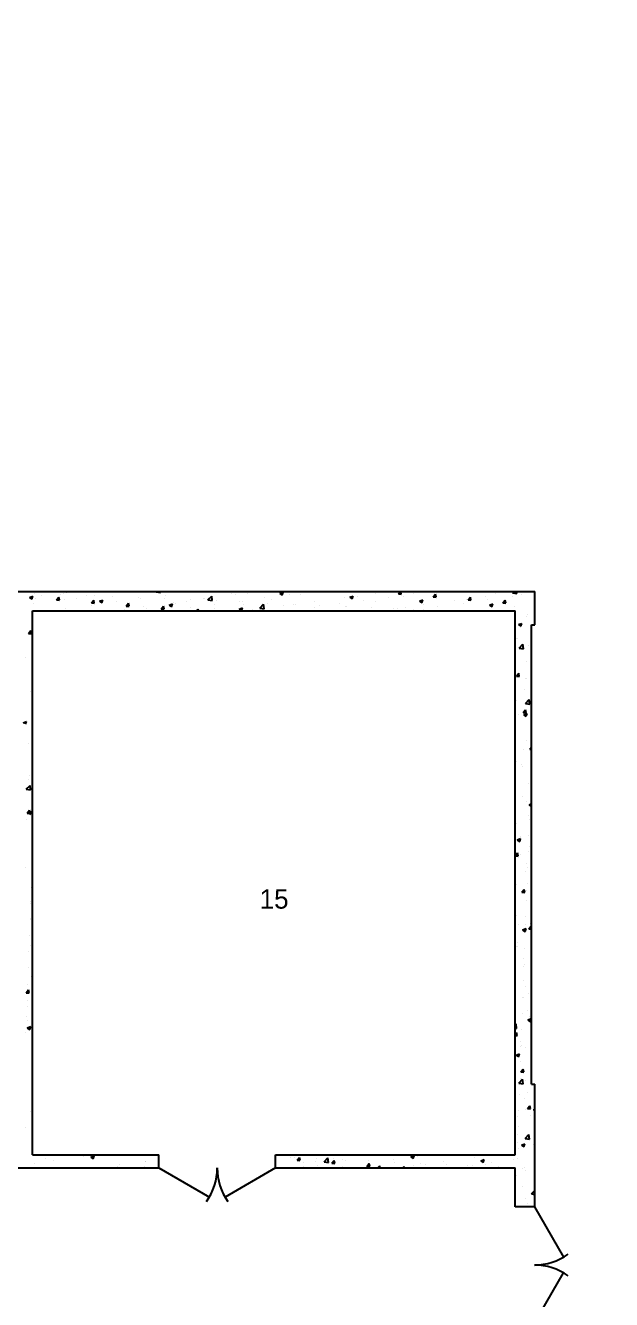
# Model space of a CAD drawing. Header units: inches. Extents: x -34849 to 37501, y -26482 to 39290.
# Drawn here: x 2492 to 2854, y 13448 to 14235 of the extents above; entities that cross this region are included whole.
import ezdxf
from ezdxf.enums import TextEntityAlignment as Align

# ---------------------------------------------------------------- set-up
doc = ezdxf.new("R2010")
doc.units = ezdxf.units.IN
doc.header["$MEASUREMENT"] = 0
for name, color, linetype in [('035$01DOOR', 150, 'Continuous'), ('035$01OFFICE', 7, 'Continuous'), ('035$01OUT', 7, 'Continuous'), ('035$01WAL', 7, 'Continuous'), ('035$04OFF', 7, 'Continuous')]:
    doc.layers.add(name, color=color, linetype=linetype)

# ---------------------------------------------------------------- blocks, each defined once
blk = doc.blocks.new('OFFICE')
at = {"color": 2, "linetype": 'Continuous'}
blk.add_attdef('OFFICE', text='', height=12, dxfattribs=at).set_placement((0, 0), align=Align.MIDDLE)

msp = doc.modelspace()

# ---------------------------------------------------------------- linework, layer by layer
at = {"layer": '035$01DOOR'}
for p, q in [((2574.38, 13529.61), (2605.55, 13511.61)), ((2646.38, 13529.61), (2615.2, 13511.61)), ((2806.17, 13505.61), (2824.17, 13474.43)), ((2806.17, 13433.61), (2824.17, 13464.79))]:
    msp.add_line(p, q, dxfattribs=at)
for centre, start, end in [((2574.38, 13529.61), 324.74114, 0), ((2646.38, 13529.61), 180, 215.25886), ((2806.17, 13505.61), 270, 305.25886), ((2806.17, 13433.61), 54.74114, 90)]:
    msp.add_arc(centre, 36, start, end, dxfattribs=at)
at = {"layer": '035$01OUT', "linetype": 'Continuous'}
for p, q in [((2486.38, 13885.61), (2806.38, 13885.61)), ((2806.38, 13864.86), (2806.38, 13885.61)), ((2496.38, 13873.61), (2794.38, 13873.61)), ((2794.38, 13537.61), (2794.38, 13873.61)), ((2804.38, 13581.36), (2804.38, 13864.86)), ((2804.38, 13864.86), (2806.38, 13864.86)), ((2804.38, 13581.36), (2806.38, 13581.36)), ((2806.38, 13505.61), (2806.38, 13581.36)), ((2794.38, 13505.61), (2794.38, 13529.61)), ((2806.38, 13505.61), (2794.38, 13505.61))]:
    msp.add_line(p, q, dxfattribs=at)
at = {"layer": '035$01OUT'}
for p, q in [((2494.5, 13881.86), (2496.6, 13882.66)), ((2494.5, 13881.86), (2495.99, 13880.85)), ((2495.99, 13880.85), (2496.6, 13882.66)), ((2496.95, 13877.88), (2496.95, 13877.88)), ((2497.56, 13884.48), (2497.56, 13884.48)), ((2498.08, 13881.21), (2498.08, 13881.21)), ((2502.15, 13882.77), (2502.15, 13882.77)), ((2511.18, 13880.32), (2512.63, 13882.05)), ((2511.18, 13880.32), (2512.98, 13880.17)), ((2512.98, 13880.16), (2512.63, 13882.05)), ((2513.58, 13883.8), (2513.58, 13883.8)), ((2515.58, 13884.21), (2515.58, 13884.21)), ((2515.9, 13880.37), (2515.9, 13880.37)), ((2517.3, 13884.7), (2517.3, 13884.7)), ((2523.41, 13881.36), (2523.41, 13881.36)), ((2529.59, 13883.12), (2529.59, 13883.12)), ((2532.7, 13878.44), (2534.15, 13880.16)), ((2532.7, 13878.44), (2534.49, 13878.28)), ((2534.49, 13878.28), (2534.15, 13880.16)), ((2534.77, 13882.86), (2534.77, 13882.86)), ((2537.61, 13879.45), (2539.71, 13880.26)), ((2537.61, 13879.45), (2539.1, 13878.45)), ((2539.11, 13878.44), (2539.71, 13880.26)), ((2545.61, 13882.45), (2545.61, 13882.45)), ((2547.92, 13879.07), (2547.92, 13879.07)), ((2553.72, 13885.35), (2553.72, 13885.35)), ((2554.22, 13876.56), (2555.66, 13878.28)), ((2556.01, 13876.4), (2555.67, 13878.28)), ((2561.62, 13881.77), (2561.62, 13881.77)), ((2563.08, 13880.99), (2563.08, 13880.99)), ((2572.6, 13885.24), (2572.96, 13885.61)), ((2572.6, 13885.24), (2575.27, 13884.83)), ((2575.27, 13884.82), (2575.18, 13885.61)), ((2577.64, 13881.09), (2577.64, 13881.09)), ((2578.66, 13883.24), (2578.66, 13883.24)), ((2580.73, 13877.05), (2582.83, 13877.86)), ((2582.22, 13876.04), (2582.83, 13877.85)), ((2583.64, 13878.5), (2583.64, 13878.5)), ((2584.32, 13878.33), (2584.32, 13878.33)), ((2591.15, 13879.49), (2591.15, 13879.49)), ((2593.65, 13880.42), (2593.65, 13880.42)), ((2594.06, 13885.35), (2594.06, 13885.35)), ((2601.81, 13881.33), (2601.81, 13881.33)), ((2602.51, 13880.98), (2602.51, 13880.98)), ((2604.62, 13880.28), (2606.95, 13882.71)), ((2604.62, 13880.28), (2607.29, 13879.86)), ((2607.29, 13879.86), (2606.96, 13882.71)), ((2609.67, 13879.74), (2609.67, 13879.74)), ((2619.31, 13884.33), (2619.31, 13884.33)), ((2621.46, 13883.48), (2621.46, 13883.48)), ((2624.43, 13879.54), (2624.43, 13879.54)), ((2625.68, 13879.06), (2625.68, 13879.06)), ((2628.97, 13884.47), (2628.97, 13884.47)), ((2639.84, 13881.65), (2639.84, 13881.65)), ((2641.7, 13878.39), (2641.7, 13878.39)), ((2643.99, 13880.75), (2643.99, 13880.75)), ((2649.05, 13884.32), (2651.15, 13885.13)), ((2649.05, 13884.32), (2650.54, 13883.32)), ((2650.54, 13883.31), (2651.15, 13885.13)), ((2654.99, 13883.57), (2654.99, 13883.57)), ((2661.49, 13883.75), (2661.49, 13883.75)), ((2670.26, 13879.11), (2670.26, 13879.11)), ((2685.61, 13877.94), (2685.61, 13877.94)), ((2689.21, 13881.6), (2689.21, 13881.6)), ((2692.16, 13881.92), (2694.26, 13882.73)), ((2692.16, 13881.92), (2693.65, 13880.91)), ((2693.65, 13880.91), (2694.26, 13882.72)), ((2696.72, 13882.59), (2696.72, 13882.59)), ((2700.76, 13879.86), (2700.76, 13879.86)), ((2707.94, 13879.26), (2707.94, 13879.26)), ((2708.08, 13884.09), (2708.08, 13884.09)), ((2716.34, 13882.11), (2716.34, 13882.11)), ((2722.2, 13884.06), (2723.5, 13885.61)), ((2722.2, 13884.06), (2723.99, 13883.91)), ((2723.99, 13883.9), (2723.68, 13885.61)), ((2725.43, 13882.26), (2725.43, 13882.26)), ((2731.75, 13884.22), (2731.75, 13884.22)), ((2735.27, 13879.52), (2737.37, 13880.32)), ((2735.27, 13879.52), (2736.77, 13878.51)), ((2736.77, 13878.51), (2737.38, 13880.32)), ((2742.93, 13885.27), (2742.93, 13885.27)), ((2743.72, 13882.18), (2745.16, 13883.91)), ((2743.72, 13882.18), (2745.51, 13882.02)), ((2745.51, 13882.02), (2745.16, 13883.9)), ((2750.08, 13885.55), (2750.08, 13885.55)), ((2756.95, 13879.73), (2756.95, 13879.73)), ((2762.12, 13878.41), (2762.12, 13878.41)), ((2764.46, 13880.72), (2764.46, 13880.72)), ((2765.23, 13880.3), (2766.68, 13882.02)), ((2765.23, 13880.3), (2767.03, 13880.14)), ((2766.09, 13884.87), (2766.09, 13884.87)), ((2767.03, 13880.14), (2766.68, 13882.02)), ((2775.82, 13882.21), (2775.82, 13882.21)), ((2777.52, 13880.52), (2777.52, 13880.52)), ((2778.39, 13877.12), (2780.49, 13877.92)), ((2779.88, 13876.11), (2780.49, 13877.92)), ((2782.11, 13884.19), (2782.11, 13884.19)), ((2786.75, 13878.42), (2788.2, 13880.14)), ((2786.75, 13878.42), (2788.54, 13878.26)), ((2788.55, 13878.26), (2788.2, 13880.14)), ((2792.67, 13882.44), (2792.67, 13882.44)), ((2792.74, 13884.67), (2793.65, 13885.61)), ((2792.74, 13884.67), (2795.41, 13884.26)), ((2794.77, 13884.71), (2794.77, 13884.71)), ((2795.41, 13884.25), (2795.26, 13885.61)), ((2798.12, 13883.52), (2798.12, 13883.52)), ((2516.94, 13874.71), (2516.94, 13874.71)), ((2532.52, 13876.96), (2532.52, 13876.96)), ((2553.33, 13874.51), (2553.33, 13874.51)), ((2554.22, 13876.56), (2556.01, 13876.4)), ((2564.7, 13876.01), (2564.7, 13876.01)), ((2566.82, 13875.32), (2566.82, 13875.32)), ((2575.74, 13874.68), (2577.18, 13876.4)), ((2575.74, 13874.68), (2577.53, 13874.52)), ((2577.53, 13874.52), (2577.18, 13876.4)), ((2580.73, 13877.05), (2582.22, 13876.04)), ((2593.7, 13875.37), (2593.7, 13875.37)), ((2597.94, 13873.61), (2598.7, 13874.52)), ((2598.87, 13873.61), (2598.7, 13874.51)), ((2608.85, 13877.29), (2608.85, 13877.29)), ((2609, 13874.74), (2609, 13874.74)), ((2623.84, 13874.65), (2625.94, 13875.45)), ((2623.84, 13874.65), (2625.33, 13873.64)), ((2625.33, 13873.64), (2625.94, 13875.45)), ((2626.5, 13877.75), (2626.5, 13877.75)), ((2632.44, 13874.13), (2632.44, 13874.13)), ((2636.64, 13875.31), (2638.97, 13877.75)), ((2636.64, 13875.31), (2639.3, 13874.9)), ((2639.31, 13874.89), (2638.97, 13877.74)), ((2651.39, 13876.63), (2651.39, 13876.63)), ((2657.71, 13877.71), (2657.71, 13877.71)), ((2658.9, 13877.61), (2658.9, 13877.61)), ((2670.21, 13875.83), (2670.21, 13875.83)), ((2673.73, 13877.03), (2673.73, 13877.03)), ((2689.74, 13876.36), (2689.74, 13876.36)), ((2690.44, 13876.26), (2690.44, 13876.26)), ((2705.76, 13875.68), (2705.76, 13875.68)), ((2719.13, 13874.75), (2719.13, 13874.75)), ((2721.77, 13875), (2721.77, 13875)), ((2726.64, 13875.74), (2726.64, 13875.74)), ((2731.38, 13874.24), (2731.38, 13874.24)), ((2737.78, 13874.33), (2737.78, 13874.33)), ((2738, 13877.24), (2738, 13877.24)), ((2746.54, 13876.16), (2746.54, 13876.16)), ((2753.8, 13873.65), (2753.8, 13873.65)), ((2778.39, 13877.12), (2779.88, 13876.11)), ((2794.18, 13876.38), (2794.18, 13876.38)), ((2794.39, 13873.87), (2794.39, 13873.87)), ((2801.84, 13871.62), (2801.84, 13871.62)), ((2805.75, 13875.36), (2805.75, 13875.36)), ((2796.29, 13865.04), (2798.4, 13865.84)), ((2796.29, 13865.04), (2797.79, 13864.03)), ((2797.79, 13864.03), (2798.4, 13865.84)), ((2797.86, 13863.53), (2797.86, 13863.53)), ((2801.37, 13869.79), (2801.37, 13869.79)), ((2795.33, 13856.29), (2795.33, 13856.29)), ((2796, 13856.29), (2796, 13856.29)), ((2796.72, 13850.48), (2799.06, 13852.92)), ((2796.72, 13850.48), (2799.39, 13850.07)), ((2799.39, 13850.07), (2799.06, 13852.91)), ((2802.33, 13852.26), (2802.33, 13852.26)), ((2801.02, 13842.36), (2801.02, 13842.36)), ((2795.08, 13833.28), (2796.52, 13835.01)), ((2795.08, 13833.28), (2796.87, 13833.13)), ((2796.87, 13833.13), (2796.52, 13835.01)), ((2800.64, 13831.51), (2800.64, 13831.51)), ((2801.28, 13831.8), (2801.28, 13831.8)), ((2800.21, 13825.03), (2800.21, 13825.03)), ((2795.24, 13818.3), (2795.24, 13818.3)), ((2800.7, 13816.29), (2803.04, 13818.73)), ((2800.7, 13816.29), (2803.37, 13815.88)), ((2803.37, 13815.88), (2803.04, 13818.73)), ((2804.11, 13821.18), (2804.11, 13821.18)), ((2796.22, 13809.35), (2796.22, 13809.35)), ((2799.24, 13810.72), (2800.68, 13812.44)), ((2799.24, 13810.72), (2801.03, 13810.56)), ((2799.6, 13809.45), (2801.7, 13810.26)), ((2799.6, 13809.45), (2801.1, 13808.44)), ((2801.03, 13810.56), (2800.69, 13812.44)), ((2801.1, 13808.44), (2801.71, 13810.25)), ((2801.19, 13793.81), (2801.19, 13793.81)), ((2794.38, 13788.41), (2794.41, 13788.5)), ((2794.38, 13788.49), (2794.4, 13788.5)), ((2794.72, 13790.43), (2794.72, 13790.43)), ((2799.38, 13788.18), (2799.38, 13788.18)), ((2803.4, 13788.15), (2804.38, 13789.31)), ((2803.4, 13788.15), (2804.38, 13788.07)), ((2795.15, 13780.31), (2795.15, 13780.31)), ((2798.44, 13778.53), (2798.44, 13778.53)), ((2799, 13777.33), (2799, 13777.33)), ((2804.24, 13774.84), (2804.24, 13774.84)), ((2802.47, 13767), (2802.47, 13767)), ((2803.88, 13764.85), (2803.88, 13764.85)), ((2794.57, 13755.16), (2794.57, 13755.16)), ((2798.92, 13759.17), (2798.92, 13759.17)), ((2801.1, 13755.82), (2801.1, 13755.82)), ((2802.91, 13753.86), (2804.38, 13754.42)), ((2802.91, 13753.86), (2804.38, 13752.87)), ((2803.51, 13754.86), (2803.51, 13754.86)), ((2802.64, 13747.27), (2802.64, 13747.27)), ((2803.15, 13744.87), (2803.15, 13744.87)), ((2795.06, 13742.32), (2795.06, 13742.32)), ((2795.61, 13732.11), (2797.71, 13732.91)), ((2795.61, 13732.11), (2797.1, 13731.1)), ((2796.8, 13731.94), (2796.8, 13731.94)), ((2797.11, 13731.1), (2797.71, 13732.91)), ((2797.74, 13733.99), (2797.74, 13733.99)), ((2802.78, 13734.89), (2802.78, 13734.89)), ((2794.38, 13722.34), (2795.82, 13724.06)), ((2794.38, 13722.34), (2796.16, 13722.18)), ((2796.17, 13722.18), (2795.82, 13724.06)), ((2797.35, 13723.15), (2797.35, 13723.15)), ((2802.42, 13724.9), (2802.42, 13724.9)), ((2803.13, 13727.91), (2803.13, 13727.91)), ((2800.82, 13712.81), (2800.82, 13712.81)), ((2801.01, 13717.83), (2801.01, 13717.83)), ((2802.05, 13714.91), (2802.05, 13714.91)), ((2801.69, 13704.93), (2801.69, 13704.93)), ((2794.97, 13704.33), (2794.97, 13704.33)), ((2798.53, 13699.77), (2799.98, 13701.5)), ((2798.53, 13699.77), (2800.33, 13699.62)), ((2800.33, 13699.61), (2799.98, 13701.49)), ((2801.01, 13700.69), (2801.01, 13700.69)), ((2801.32, 13694.94), (2801.32, 13694.94)), ((2803.99, 13691.64), (2803.99, 13691.64)), ((2795.04, 13685.44), (2795.04, 13685.44)), ((2800.96, 13684.95), (2800.96, 13684.95)), ((2796.09, 13679.81), (2796.09, 13679.81)), ((2798.92, 13676.52), (2801.02, 13677.33)), ((2798.92, 13676.52), (2800.41, 13675.51)), ((2800.41, 13675.51), (2801.02, 13677.32)), ((2800.59, 13674.97), (2800.59, 13674.97)), ((2800.92, 13679.85), (2800.92, 13679.85)), ((2802.7, 13677.21), (2804.14, 13678.93)), ((2802.7, 13677.21), (2804.38, 13677.06)), ((2803.6, 13680.8), (2803.6, 13680.8)), ((2804.38, 13677.67), (2804.14, 13678.93)), ((2794.89, 13666.34), (2794.89, 13666.34)), ((2795.52, 13666.08), (2795.52, 13666.08)), ((2795.71, 13668.97), (2795.71, 13668.97)), ((2799.18, 13658.63), (2799.18, 13658.63)), ((2800.23, 13664.98), (2800.23, 13664.98)), ((2799.24, 13654.18), (2799.24, 13654.18)), ((2799.86, 13654.99), (2799.86, 13654.99)), ((2799.5, 13645.01), (2799.5, 13645.01)), ((2800.84, 13641.86), (2800.84, 13641.86)), ((2799.13, 13635.02), (2799.13, 13635.02)), ((2799.73, 13634.82), (2799.73, 13634.82)), ((2802.34, 13637.46), (2802.34, 13637.46)), ((2794.8, 13628.35), (2794.8, 13628.35)), ((2801.96, 13626.62), (2801.96, 13626.62)), ((2794.38, 13618.03), (2794.88, 13618.56)), ((2794.45, 13625.63), (2794.45, 13625.63)), ((2795.22, 13615.71), (2794.88, 13618.56)), ((2798.77, 13625.03), (2798.77, 13625.03)), ((2802.23, 13620.93), (2804.33, 13621.74)), ((2802.23, 13620.93), (2803.72, 13619.93)), ((2803.45, 13622.93), (2803.45, 13622.93)), ((2803.72, 13619.92), (2804.33, 13621.74)), ((2794.38, 13615.84), (2795.21, 13615.71)), ((2794.38, 13612.24), (2795.11, 13613.12)), ((2794.38, 13611.33), (2795.46, 13611.24)), ((2795.46, 13611.23), (2795.11, 13613.11)), ((2798.41, 13615.05), (2798.41, 13615.05)), ((2797.54, 13604.45), (2797.54, 13604.45)), ((2797.6, 13607.6), (2797.6, 13607.6)), ((2798.04, 13605.06), (2798.04, 13605.06)), ((2800.75, 13603.87), (2800.75, 13603.87)), ((2803.93, 13603.57), (2803.93, 13603.57)), ((2794.93, 13599.18), (2797.03, 13599.98)), ((2794.93, 13599.18), (2796.42, 13598.17)), ((2796.42, 13598.17), (2797.03, 13599.98)), ((2797.68, 13595.07), (2797.68, 13595.07)), ((2794.71, 13590.37), (2794.71, 13590.37)), ((2797.83, 13588.83), (2799.27, 13590.55)), ((2797.83, 13588.83), (2799.62, 13588.67)), ((2799.62, 13588.67), (2799.28, 13590.55)), ((2796.52, 13581.93), (2798.86, 13584.37)), ((2796.52, 13581.93), (2799.19, 13581.52)), ((2797.31, 13585.09), (2797.31, 13585.09)), ((2799.19, 13581.52), (2798.86, 13584.37)), ((2800.7, 13583.28), (2800.7, 13583.28)), ((2796.95, 13575.1), (2796.95, 13575.1)), ((2800.32, 13572.43), (2800.32, 13572.43)), ((2801.81, 13576.34), (2801.81, 13576.34)), ((2796.58, 13565.11), (2796.58, 13565.11)), ((2800.66, 13565.88), (2800.66, 13565.88)), ((2801.99, 13566.26), (2803.44, 13567.98)), ((2801.99, 13566.26), (2803.78, 13566.1)), ((2803.79, 13566.1), (2803.44, 13567.98)), ((2805.54, 13565.34), (2806.38, 13565.67)), ((2805.54, 13565.34), (2806.38, 13564.78)), ((2795.84, 13561.09), (2795.84, 13561.09)), ((2803.79, 13562.1), (2803.79, 13562.1)), ((2794.62, 13552.38), (2794.62, 13552.38)), ((2795.9, 13550.26), (2795.9, 13550.26)), ((2796.22, 13555.13), (2796.22, 13555.13)), ((2800.5, 13547.75), (2802.84, 13550.18)), ((2800.5, 13547.75), (2803.17, 13547.33)), ((2803.17, 13547.33), (2802.84, 13550.18)), ((2795.85, 13545.14), (2795.85, 13545.14)), ((2796.32, 13541.73), (2796.32, 13541.73)), ((2798.24, 13543.59), (2800.34, 13544.4)), ((2798.24, 13543.59), (2799.73, 13542.58)), ((2799.73, 13542.58), (2800.34, 13544.39)), ((2806.01, 13545.09), (2806.01, 13545.09)), ((2806.15, 13543.69), (2806.38, 13543.96)), ((2806.15, 13543.69), (2806.38, 13543.68)), ((2793.38, 13534.48), (2793.38, 13534.48)), ((2795.49, 13535.15), (2795.49, 13535.15)), ((2795.12, 13525.16), (2795.12, 13525.16)), ((2799.06, 13529.09), (2799.06, 13529.09)), ((2800.04, 13529.84), (2800.04, 13529.84)), ((2800.57, 13527.89), (2800.57, 13527.89)), ((2798.68, 13518.25), (2798.68, 13518.25)), ((2794.53, 13514.39), (2794.53, 13514.39)), ((2794.76, 13515.18), (2794.76, 13515.18)), ((2800.53, 13510.48), (2800.53, 13510.48)), ((2804.48, 13513.56), (2806.38, 13515.53)), ((2804.48, 13513.56), (2806.38, 13513.26)), ((2802.15, 13507.91), (2802.15, 13507.91))]:
    msp.add_line(p, q, dxfattribs=at)
at = {"layer": '035$01WAL', "linetype": 'Continuous'}
for p, q in [((2496.38, 13537.61), (2496.38, 13873.61)), ((2496.38, 13537.61), (2574.38, 13537.61)), ((2574.38, 13529.61), (2574.38, 13537.61)), ((2646.38, 13537.61), (2794.38, 13537.61)), ((2646.38, 13529.61), (2646.38, 13537.61)), ((2486.38, 13529.61), (2574.38, 13529.61)), ((2646.38, 13529.61), (2794.38, 13529.61))]:
    msp.add_line(p, q, dxfattribs=at)
at = {"layer": '035$01WAL'}
for p, q in [((2493.83, 13859.64), (2495.27, 13861.36)), ((2493.83, 13859.64), (2495.62, 13859.48)), ((2495.62, 13859.48), (2495.27, 13861.36)), ((2492.22, 13844.88), (2492.22, 13844.88)), ((2495.93, 13837.89), (2495.93, 13837.89)), ((2495.31, 13823.7), (2495.31, 13823.7)), ((2490.51, 13804.51), (2492.61, 13805.32)), ((2492, 13803.5), (2492.61, 13805.32)), ((2494.16, 13791.39), (2494.16, 13791.39)), ((2493.67, 13769.51), (2493.67, 13769.51)), ((2494.65, 13772.03), (2494.65, 13772.03)), ((2492.46, 13763.38), (2494.8, 13765.82)), ((2492.46, 13763.38), (2495.13, 13762.97)), ((2495.13, 13762.97), (2494.8, 13765.81)), ((2492.52, 13744.8), (2492.52, 13744.8)), ((2493.12, 13748.69), (2494.57, 13750.42)), ((2493.12, 13748.69), (2494.91, 13748.54)), ((2493.81, 13748.93), (2495.92, 13749.73)), ((2493.81, 13748.93), (2495.31, 13747.92)), ((2494.92, 13748.54), (2494.57, 13750.42)), ((2495.31, 13747.92), (2495.92, 13749.73)), ((2496.31, 13722.99), (2496.31, 13722.99)), ((2492.02, 13715.33), (2492.02, 13715.33)), ((2495.95, 13713), (2495.95, 13713)), ((2495.59, 13703.01), (2495.59, 13703.01)), ((2495.19, 13694.16), (2495.19, 13694.16)), ((2495.22, 13693.03), (2495.22, 13693.03)), ((2494.8, 13683.32), (2494.8, 13683.32)), ((2494.86, 13683.04), (2494.86, 13683.04)), ((2494.49, 13673.05), (2494.49, 13673.05)), ((2494.96, 13667.04), (2494.96, 13667.04)), ((2494.13, 13663.06), (2494.13, 13663.06)), ((2493.76, 13653.08), (2493.76, 13653.08)), ((2493.4, 13643.09), (2493.4, 13643.09)), ((2495.45, 13647.68), (2495.45, 13647.68)), ((2492.42, 13637.75), (2493.86, 13639.47)), ((2492.42, 13637.75), (2494.21, 13637.59)), ((2493.55, 13639.98), (2493.55, 13639.98)), ((2494.21, 13637.59), (2493.86, 13639.47)), ((2496.31, 13635.38), (2496.31, 13635.38)), ((2493.03, 13633.1), (2493.03, 13633.1)), ((2493.16, 13629.14), (2493.16, 13629.14)), ((2492.67, 13623.12), (2492.67, 13623.12)), ((2493.33, 13620.45), (2493.33, 13620.45)), ((2492.3, 13613.13), (2492.3, 13613.13)), ((2493.13, 13616), (2495.23, 13616.8)), ((2493.13, 13616), (2494.62, 13614.99)), ((2494.63, 13614.99), (2495.23, 13616.8)), ((2496.22, 13597.39), (2496.22, 13597.39)), ((2494.99, 13564.62), (2494.99, 13564.62)), ((2496.13, 13559.4), (2496.13, 13559.4)), ((2492.04, 13554.59), (2492.04, 13554.59)), ((2495.77, 13542.69), (2495.77, 13542.69)), ((2497.77, 13532.6), (2497.77, 13532.6)), ((2504.54, 13535.16), (2504.54, 13535.16)), ((2509.13, 13534.1), (2509.13, 13534.1)), ((2520.12, 13537.41), (2520.12, 13537.41)), ((2528.08, 13536.59), (2528.08, 13536.59)), ((2532.25, 13536.25), (2534.36, 13537.06)), ((2532.25, 13536.25), (2533.75, 13535.24)), ((2533.75, 13535.24), (2534.36, 13537.06)), ((2535.59, 13537.58), (2535.59, 13537.58)), ((2565.89, 13533.7), (2565.89, 13533.7)), ((2566.03, 13533.43), (2566.03, 13533.43)), ((2655.91, 13535.93), (2655.91, 13535.93)), ((2657.8, 13536.28), (2657.8, 13536.28)), ((2659.69, 13534.31), (2661.14, 13536.03)), ((2659.69, 13534.31), (2661.48, 13534.15)), ((2661.49, 13534.15), (2661.14, 13536.03)), ((2663.57, 13532.84), (2663.57, 13532.84)), ((2671.08, 13533.83), (2671.08, 13533.83)), ((2671.93, 13535.25), (2671.93, 13535.25)), ((2676.41, 13533.42), (2678.75, 13535.85)), ((2676.41, 13533.42), (2679.08, 13533)), ((2679.08, 13533), (2678.75, 13535.85)), ((2681.21, 13532.42), (2682.66, 13534.15)), ((2681.21, 13532.42), (2683, 13532.27)), ((2682.44, 13535.33), (2682.44, 13535.33)), ((2683, 13532.27), (2682.66, 13534.15)), ((2687.94, 13534.57), (2687.94, 13534.57)), ((2689.65, 13534.36), (2689.65, 13534.36)), ((2702.73, 13530.54), (2704.17, 13532.27)), ((2703.58, 13532.57), (2703.58, 13532.57)), ((2703.96, 13533.9), (2703.96, 13533.9)), ((2704.52, 13530.38), (2704.17, 13532.26)), ((2707.14, 13537.36), (2707.14, 13537.36)), ((2718.98, 13534.69), (2718.98, 13534.69)), ((2719.97, 13533.22), (2719.97, 13533.22)), ((2729.92, 13536.32), (2732.02, 13537.12)), ((2729.92, 13536.32), (2731.41, 13535.31)), ((2731.41, 13535.31), (2732.02, 13537.12)), ((2734.13, 13536.61), (2734.13, 13536.61)), ((2735.99, 13532.54), (2735.99, 13532.54)), ((2738.83, 13531.96), (2738.83, 13531.96)), ((2750.19, 13533.45), (2750.19, 13533.45)), ((2752, 13531.87), (2752, 13531.87)), ((2769.13, 13535.95), (2769.13, 13535.95)), ((2773.03, 13533.91), (2775.13, 13534.72)), ((2773.03, 13533.91), (2774.52, 13532.91)), ((2774.52, 13532.91), (2775.13, 13534.72)), ((2776.64, 13536.94), (2776.64, 13536.94)), ((2779.91, 13532.9), (2779.91, 13532.9)), ((2548.53, 13530.42), (2548.53, 13530.42)), ((2550.31, 13531.45), (2550.31, 13531.45)), ((2558.01, 13529.74), (2558.01, 13529.74)), ((2565.52, 13530.73), (2565.52, 13530.73)), ((2663.08, 13529.61), (2663.7, 13529.85)), ((2663.62, 13529.61), (2663.7, 13529.85)), ((2672.15, 13531.36), (2672.15, 13531.36)), ((2687.99, 13530.32), (2687.99, 13530.32)), ((2702.73, 13530.54), (2704.52, 13530.39)), ((2709.54, 13529.61), (2710.76, 13530.89)), ((2710.91, 13529.61), (2710.76, 13530.89)), ((2725.04, 13529.61), (2725.69, 13530.38)), ((2725.83, 13529.61), (2725.69, 13530.38)), ((2731.32, 13530.97), (2731.32, 13530.97)), ((2764.75, 13530.98), (2764.75, 13530.98)), ((2768.01, 13531.19), (2768.01, 13531.19)), ((2775.89, 13531.47), (2775.89, 13531.47)), ((2784.03, 13530.51), (2784.03, 13530.51))]:
    msp.add_line(p, q, dxfattribs=at)
at = {"layer": '035$04OFF', "color": 1}
msp.add_circle((4615.61, 6404.23, 0), 32885.87, dxfattribs=at)

# ---------------------------------------------------------------- block references
at = {"layer": '035$01OFFICE', "color": 7}
ref = msp.add_blockref('OFFICE', (2645.5, 13695.59, 0), dxfattribs=at)
ref.add_attrib('OFFICE', '15', dxfattribs={"layer": '0', "color": 7, "linetype": 'Continuous', "height": 12}).set_placement((2645.5, 13695.59, 0), align=Align.MIDDLE)

doc.saveas('drawing.dxf')
